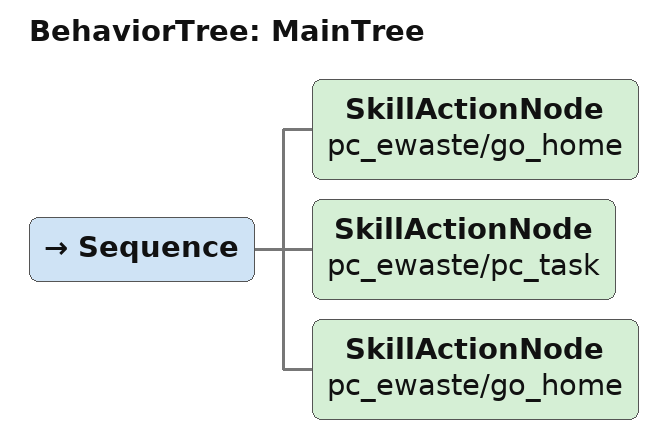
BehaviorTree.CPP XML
<?xml version="1.0"?>
<root main_tree_to_execute = "MainTree" >

  <BehaviorTree ID="MainTree">
    <Sequence>
      <SkillActionNode name="pc_ewaste/go_home"/>
      <SkillActionNode name="pc_ewaste/pc_task"/>
      <SkillActionNode name="pc_ewaste/go_home"/>
    </Sequence>
  </BehaviorTree>

</root>
